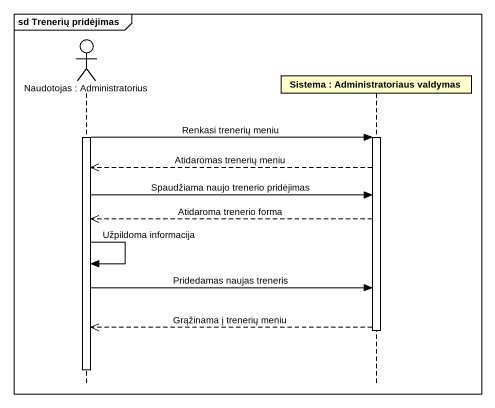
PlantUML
@startuml
mainframe sd Trenerių pridėjimas
hide footbox
actor "Naudotojas : Administratorius" as Naudotojas
participant "Sistema : Administratoriaus valdymas" as Sistema

activate Naudotojas
Naudotojas -> Sistema : Renkasi trenerių meniu
activate Sistema
Sistema -->> Naudotojas : Atidaromas trenerių meniu
Naudotojas -> Sistema : Spaudžiama naujo trenerio pridėjimas
Sistema -->> Naudotojas : Atidaroma trenerio forma
Naudotojas -> Naudotojas : Užpildoma informacija
Naudotojas -> Sistema : Pridedamas naujas treneris
Sistema -->> Naudotojas : Grąžinama į trenerių meniu
deactivate Sistema
deactivate Naudotojas
@enduml
